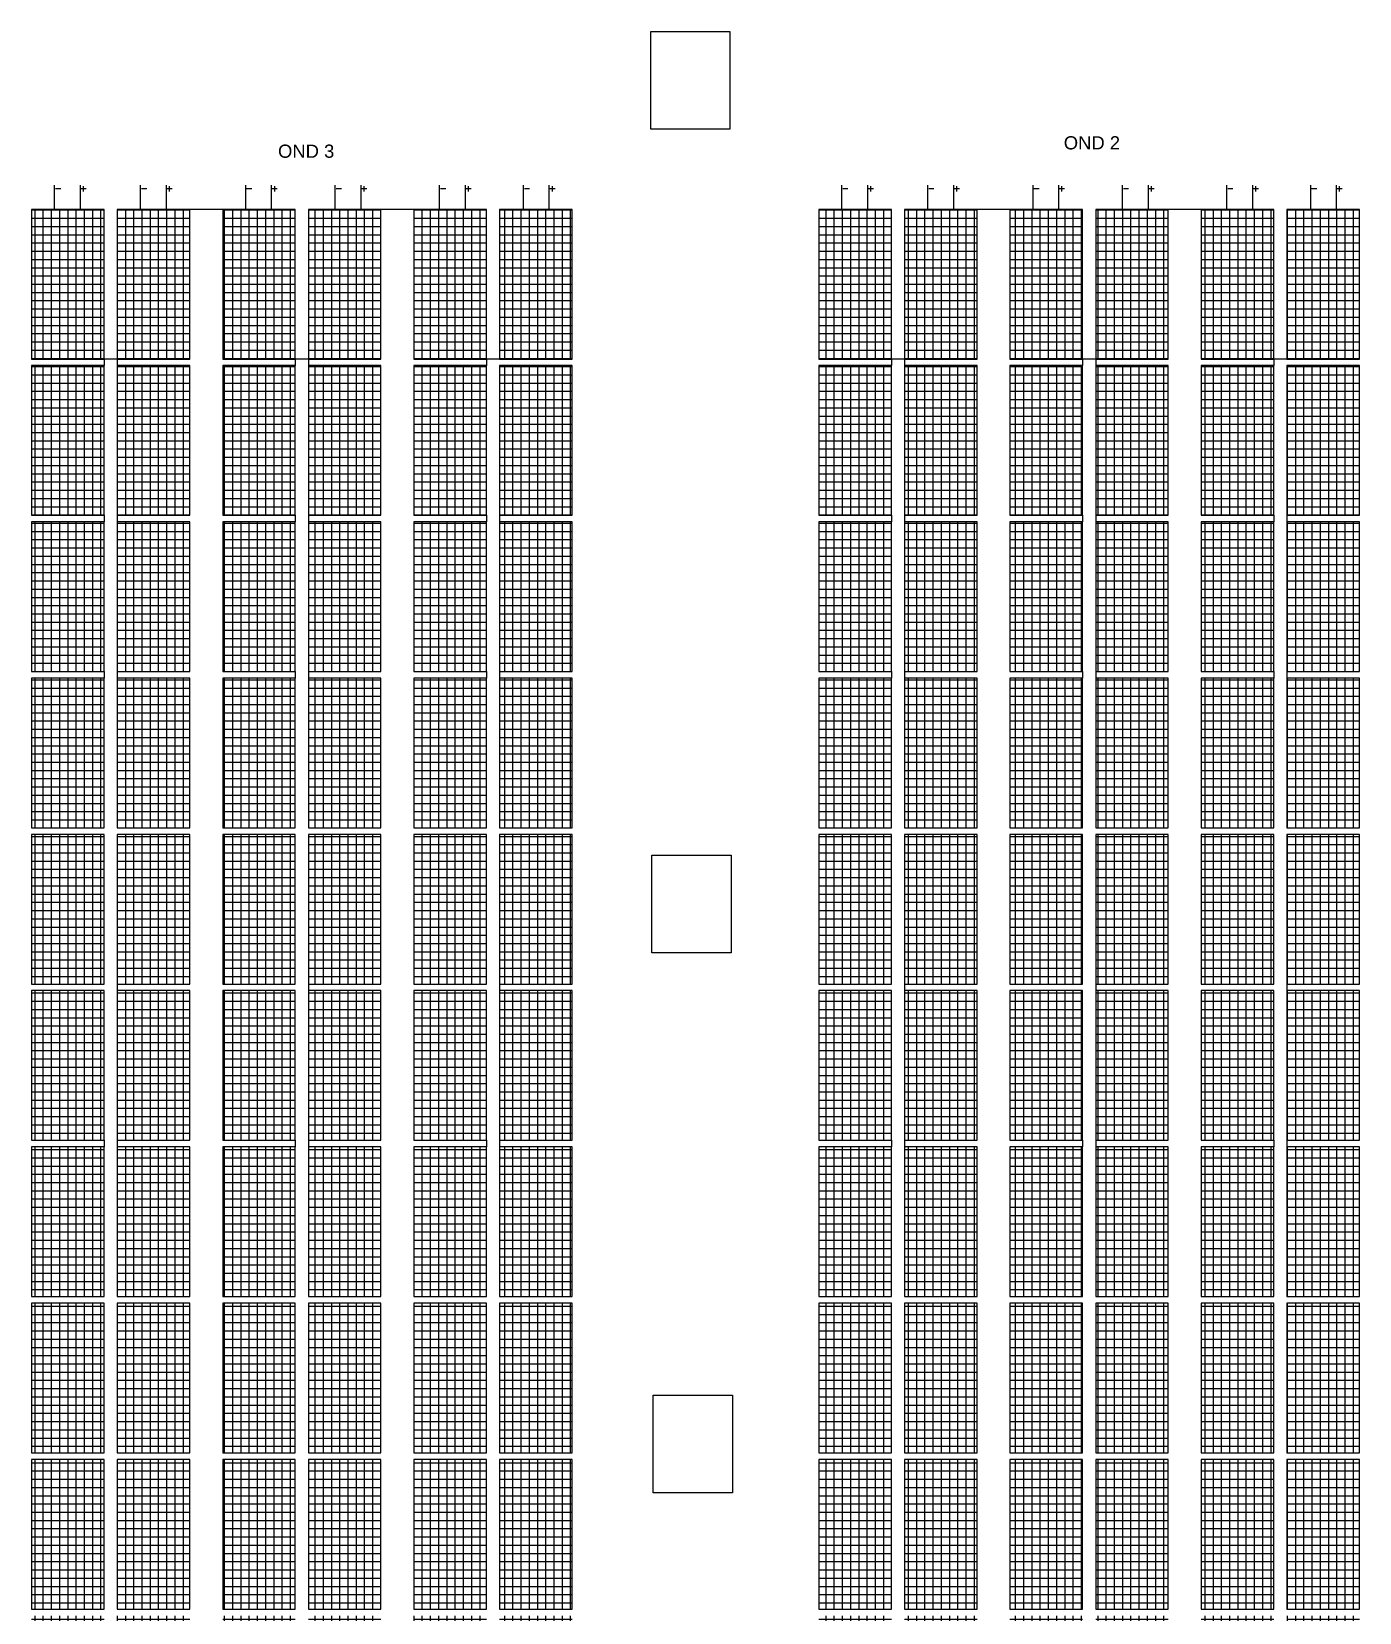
# Model space of a CAD drawing. Header units: inches. Extents: x 40 to 647, y 48 to 167.
# Drawn here: x 391.2 to 411.34, y 73.73 to 97.71 of the extents above; entities that cross this region are included whole.
import ezdxf

# ---------------------------------------------------------------- set-up
doc = ezdxf.new("R2010")
doc.units = ezdxf.units.IN
doc.header["$MEASUREMENT"] = 0
doc.styles.get("Standard").update_dxf_attribs({"font": 'arial.ttf'})

msp = doc.modelspace()

# ---------------------------------------------------------------- hatches: boundary and pattern name
h = msp.add_hatch()
h.set_pattern_fill('NET', color=5)
h.paths.add_polyline_path([(393.598, 95.01), (392.498, 95.01), (392.498, 92.74), (393.598, 92.74)])
h.paths.add_polyline_path([(393.598, 92.64), (392.498, 92.64), (392.498, 90.37), (393.598, 90.37)])
h.paths.add_polyline_path([(393.598, 90.27), (392.498, 90.27), (392.498, 88), (393.598, 88)])
h.paths.add_polyline_path([(393.598, 87.9), (392.498, 87.9), (392.498, 85.63), (393.598, 85.63)])
h.paths.add_polyline_path([(393.598, 85.53), (392.498, 85.53), (392.498, 83.26), (393.598, 83.26)])
h.paths.add_polyline_path([(393.598, 83.16), (392.498, 83.16), (392.498, 80.89), (393.598, 80.89)])
h.paths.add_polyline_path([(393.598, 80.79), (392.498, 80.79), (392.498, 78.52), (393.598, 78.52)])
h.paths.add_polyline_path([(393.598, 78.42), (392.498, 78.42), (392.498, 76.15), (393.598, 76.15)])
h.paths.add_polyline_path([(393.598, 76.05), (392.498, 76.05), (392.498, 73.78), (393.598, 73.78)])
h.paths.add_polyline_path([(393.598, 73.68), (392.498, 73.68), (392.498, 71.41), (393.598, 71.41)])
h.paths.add_polyline_path([(393.598, 71.31), (392.498, 71.31), (392.498, 69.04), (393.598, 69.04)])
h.paths.add_polyline_path([(393.598, 68.94), (392.498, 68.94), (392.498, 66.67), (393.598, 66.67)])
h.paths.add_polyline_path([(393.598, 66.57), (392.498, 66.57), (392.498, 64.3), (393.598, 64.3)])
h.paths.add_polyline_path([(393.598, 64.2), (392.498, 64.2), (392.498, 61.93), (393.598, 61.93)])
h.paths.add_polyline_path([(393.598, 61.83), (392.498, 61.83), (392.498, 59.56), (393.598, 59.56)])
h.paths.add_polyline_path([(392.298, 61.83), (391.198, 61.83), (391.198, 59.56), (392.298, 59.56)])
h.paths.add_polyline_path([(392.298, 64.2), (391.198, 64.2), (391.198, 61.93), (392.298, 61.93)])
h.paths.add_polyline_path([(392.298, 66.57), (391.198, 66.57), (391.198, 64.3), (392.298, 64.3)])
h.paths.add_polyline_path([(392.298, 68.94), (391.198, 68.94), (391.198, 66.67), (392.298, 66.67)])
h.paths.add_polyline_path([(392.298, 71.31), (391.198, 71.31), (391.198, 69.04), (392.298, 69.04)])
h.paths.add_polyline_path([(392.298, 73.68), (391.198, 73.68), (391.198, 71.41), (392.298, 71.41)])
h.paths.add_polyline_path([(392.298, 76.05), (391.198, 76.05), (391.198, 73.78), (392.298, 73.78)])
h.paths.add_polyline_path([(392.298, 78.42), (391.198, 78.42), (391.198, 76.15), (392.298, 76.15)])
h.paths.add_polyline_path([(392.298, 80.79), (391.198, 80.79), (391.198, 78.52), (392.298, 78.52)])
h.paths.add_polyline_path([(392.298, 83.16), (391.198, 83.16), (391.198, 80.89), (392.298, 80.89)])
h.paths.add_polyline_path([(392.298, 85.53), (391.198, 85.53), (391.198, 83.26), (392.298, 83.26)])
h.paths.add_polyline_path([(392.298, 87.9), (391.198, 87.9), (391.198, 85.63), (392.298, 85.63)])
h.paths.add_polyline_path([(392.298, 90.27), (391.198, 90.27), (391.198, 88), (392.298, 88)])
h.paths.add_polyline_path([(392.298, 92.64), (391.198, 92.64), (391.198, 90.37), (392.298, 90.37)])
h.paths.add_polyline_path([(392.298, 95.01), (391.198, 95.01), (391.198, 92.74), (392.298, 92.74)])
h = msp.add_hatch()
h.set_pattern_fill('NET', color=5)
h.paths.add_polyline_path([(399.398, 95.01), (398.298, 95.01), (398.298, 92.74), (399.398, 92.74)])
h.paths.add_polyline_path([(399.398, 92.64), (398.298, 92.64), (398.298, 90.37), (399.398, 90.37)])
h.paths.add_polyline_path([(399.398, 90.27), (398.298, 90.27), (398.298, 88), (399.398, 88)])
h.paths.add_polyline_path([(399.398, 87.9), (398.298, 87.9), (398.298, 85.63), (399.398, 85.63)])
h.paths.add_polyline_path([(399.398, 85.53), (398.298, 85.53), (398.298, 83.26), (399.398, 83.26)])
h.paths.add_polyline_path([(399.398, 83.16), (398.298, 83.16), (398.298, 80.89), (399.398, 80.89)])
h.paths.add_polyline_path([(399.398, 80.79), (398.298, 80.79), (398.298, 78.52), (399.398, 78.52)])
h.paths.add_polyline_path([(399.398, 78.42), (398.298, 78.42), (398.298, 76.15), (399.398, 76.15)])
h.paths.add_polyline_path([(399.398, 76.05), (398.298, 76.05), (398.298, 73.78), (399.398, 73.78)])
h.paths.add_polyline_path([(399.398, 73.68), (398.298, 73.68), (398.298, 71.41), (399.398, 71.41)])
h.paths.add_polyline_path([(399.398, 71.31), (398.298, 71.31), (398.298, 69.04), (399.398, 69.04)])
h.paths.add_polyline_path([(399.398, 68.94), (398.298, 68.94), (398.298, 66.67), (399.398, 66.67)])
h.paths.add_polyline_path([(399.398, 66.57), (398.298, 66.57), (398.298, 64.3), (399.398, 64.3)])
h.paths.add_polyline_path([(399.398, 64.2), (398.298, 64.2), (398.298, 61.93), (399.398, 61.93)])
h.paths.add_polyline_path([(399.398, 61.83), (398.298, 61.83), (398.298, 59.56), (399.398, 59.56)])
h.paths.add_polyline_path([(398.098, 61.83), (396.998, 61.83), (396.998, 59.56), (398.098, 59.56)])
h.paths.add_polyline_path([(398.098, 64.2), (396.998, 64.2), (396.998, 61.93), (398.098, 61.93)])
h.paths.add_polyline_path([(398.098, 66.57), (396.998, 66.57), (396.998, 64.3), (398.098, 64.3)])
h.paths.add_polyline_path([(398.098, 68.94), (396.998, 68.94), (396.998, 66.67), (398.098, 66.67)])
h.paths.add_polyline_path([(398.098, 71.31), (396.998, 71.31), (396.998, 69.04), (398.098, 69.04)])
h.paths.add_polyline_path([(398.098, 73.68), (396.998, 73.68), (396.998, 71.41), (398.098, 71.41)])
h.paths.add_polyline_path([(398.098, 76.05), (396.998, 76.05), (396.998, 73.78), (398.098, 73.78)])
h.paths.add_polyline_path([(398.098, 78.42), (396.998, 78.42), (396.998, 76.15), (398.098, 76.15)])
h.paths.add_polyline_path([(398.098, 80.79), (396.998, 80.79), (396.998, 78.52), (398.098, 78.52)])
h.paths.add_polyline_path([(398.098, 83.16), (396.998, 83.16), (396.998, 80.89), (398.098, 80.89)])
h.paths.add_polyline_path([(398.098, 85.53), (396.998, 85.53), (396.998, 83.26), (398.098, 83.26)])
h.paths.add_polyline_path([(398.098, 87.9), (396.998, 87.9), (396.998, 85.63), (398.098, 85.63)])
h.paths.add_polyline_path([(398.098, 90.27), (396.998, 90.27), (396.998, 88), (398.098, 88)])
h.paths.add_polyline_path([(398.098, 92.64), (396.998, 92.64), (396.998, 90.37), (398.098, 90.37)])
h.paths.add_polyline_path([(398.098, 95.01), (396.998, 95.01), (396.998, 92.74), (398.098, 92.74)])
h.paths.add_polyline_path([(396.498, 95.01), (395.398, 95.01), (395.398, 92.74), (396.498, 92.74)])
h.paths.add_polyline_path([(396.498, 92.64), (395.398, 92.64), (395.398, 90.37), (396.498, 90.37)])
h.paths.add_polyline_path([(396.498, 90.27), (395.398, 90.27), (395.398, 88), (396.498, 88)])
h.paths.add_polyline_path([(396.498, 87.9), (395.398, 87.9), (395.398, 85.63), (396.498, 85.63)])
h.paths.add_polyline_path([(396.498, 85.53), (395.398, 85.53), (395.398, 83.26), (396.498, 83.26)])
h.paths.add_polyline_path([(396.498, 83.16), (395.398, 83.16), (395.398, 80.89), (396.498, 80.89)])
h.paths.add_polyline_path([(396.498, 80.79), (395.398, 80.79), (395.398, 78.52), (396.498, 78.52)])
h.paths.add_polyline_path([(396.498, 78.42), (395.398, 78.42), (395.398, 76.15), (396.498, 76.15)])
h.paths.add_polyline_path([(396.498, 76.05), (395.398, 76.05), (395.398, 73.78), (396.498, 73.78)])
h.paths.add_polyline_path([(396.498, 73.68), (395.398, 73.68), (395.398, 71.41), (396.498, 71.41)])
h.paths.add_polyline_path([(396.498, 71.31), (395.398, 71.31), (395.398, 69.04), (396.498, 69.04)])
h.paths.add_polyline_path([(396.498, 68.94), (395.398, 68.94), (395.398, 66.67), (396.498, 66.67)])
h.paths.add_polyline_path([(396.498, 66.57), (395.398, 66.57), (395.398, 64.3), (396.498, 64.3)])
h.paths.add_polyline_path([(396.498, 64.2), (395.398, 64.2), (395.398, 61.93), (396.498, 61.93)])
h.paths.add_polyline_path([(396.498, 61.83), (395.398, 61.83), (395.398, 59.56), (396.498, 59.56)])
h.paths.add_polyline_path([(395.198, 61.83), (394.098, 61.83), (394.098, 59.56), (395.198, 59.56)])
h.paths.add_polyline_path([(395.198, 64.2), (394.098, 64.2), (394.098, 61.93), (395.198, 61.93)])
h.paths.add_polyline_path([(395.198, 66.57), (394.098, 66.57), (394.098, 64.3), (395.198, 64.3)])
h.paths.add_polyline_path([(395.198, 68.94), (394.098, 68.94), (394.098, 66.67), (395.198, 66.67)])
h.paths.add_polyline_path([(395.198, 71.31), (394.098, 71.31), (394.098, 69.04), (395.198, 69.04)])
h.paths.add_polyline_path([(395.198, 73.68), (394.098, 73.68), (394.098, 71.41), (395.198, 71.41)])
h.paths.add_polyline_path([(395.198, 76.05), (394.098, 76.05), (394.098, 73.78), (395.198, 73.78)])
h.paths.add_polyline_path([(395.198, 78.42), (394.098, 78.42), (394.098, 76.15), (395.198, 76.15)])
h.paths.add_polyline_path([(395.198, 80.79), (394.098, 80.79), (394.098, 78.52), (395.198, 78.52)])
h.paths.add_polyline_path([(395.198, 83.16), (394.098, 83.16), (394.098, 80.89), (395.198, 80.89)])
h.paths.add_polyline_path([(395.198, 85.53), (394.098, 85.53), (394.098, 83.26), (395.198, 83.26)])
h.paths.add_polyline_path([(395.198, 87.9), (394.098, 87.9), (394.098, 85.63), (395.198, 85.63)])
h.paths.add_polyline_path([(395.198, 90.27), (394.098, 90.27), (394.098, 88), (395.198, 88)])
h.paths.add_polyline_path([(395.198, 92.64), (394.098, 92.64), (394.098, 90.37), (395.198, 90.37)])
h.paths.add_polyline_path([(395.198, 95.01), (394.098, 95.01), (394.098, 92.74), (395.198, 92.74)])
h = msp.add_hatch()
h.set_pattern_fill('NET', color=5)
h.paths.add_polyline_path([(405.54, 95.01), (404.44, 95.01), (404.44, 92.74), (405.54, 92.74)])
h.paths.add_polyline_path([(405.54, 92.64), (404.44, 92.64), (404.44, 90.37), (405.54, 90.37)])
h.paths.add_polyline_path([(405.54, 90.27), (404.44, 90.27), (404.44, 88), (405.54, 88)])
h.paths.add_polyline_path([(405.54, 87.9), (404.44, 87.9), (404.44, 85.63), (405.54, 85.63)])
h.paths.add_polyline_path([(405.54, 85.53), (404.44, 85.53), (404.44, 83.26), (405.54, 83.26)])
h.paths.add_polyline_path([(405.54, 83.16), (404.44, 83.16), (404.44, 80.89), (405.54, 80.89)])
h.paths.add_polyline_path([(405.54, 80.79), (404.44, 80.79), (404.44, 78.52), (405.54, 78.52)])
h.paths.add_polyline_path([(405.54, 78.42), (404.44, 78.42), (404.44, 76.15), (405.54, 76.15)])
h.paths.add_polyline_path([(405.54, 76.05), (404.44, 76.05), (404.44, 73.78), (405.54, 73.78)])
h.paths.add_polyline_path([(405.54, 73.68), (404.44, 73.68), (404.44, 71.41), (405.54, 71.41)])
h.paths.add_polyline_path([(405.54, 71.31), (404.44, 71.31), (404.44, 69.04), (405.54, 69.04)])
h.paths.add_polyline_path([(405.54, 68.94), (404.44, 68.94), (404.44, 66.67), (405.54, 66.67)])
h.paths.add_polyline_path([(405.54, 66.57), (404.44, 66.57), (404.44, 64.3), (405.54, 64.3)])
h.paths.add_polyline_path([(405.54, 64.2), (404.44, 64.2), (404.44, 61.93), (405.54, 61.93)])
h.paths.add_polyline_path([(405.54, 61.83), (404.44, 61.83), (404.44, 59.56), (405.54, 59.56)])
h.paths.add_polyline_path([(404.24, 61.83), (403.14, 61.83), (403.14, 59.56), (404.24, 59.56)])
h.paths.add_polyline_path([(404.24, 64.2), (403.14, 64.2), (403.14, 61.93), (404.24, 61.93)])
h.paths.add_polyline_path([(404.24, 66.57), (403.14, 66.57), (403.14, 64.3), (404.24, 64.3)])
h.paths.add_polyline_path([(404.24, 68.94), (403.14, 68.94), (403.14, 66.67), (404.24, 66.67)])
h.paths.add_polyline_path([(404.24, 71.31), (403.14, 71.31), (403.14, 69.04), (404.24, 69.04)])
h.paths.add_polyline_path([(404.24, 73.68), (403.14, 73.68), (403.14, 71.41), (404.24, 71.41)])
h.paths.add_polyline_path([(404.24, 76.05), (403.14, 76.05), (403.14, 73.78), (404.24, 73.78)])
h.paths.add_polyline_path([(404.24, 78.42), (403.14, 78.42), (403.14, 76.15), (404.24, 76.15)])
h.paths.add_polyline_path([(404.24, 80.79), (403.14, 80.79), (403.14, 78.52), (404.24, 78.52)])
h.paths.add_polyline_path([(404.24, 83.16), (403.14, 83.16), (403.14, 80.89), (404.24, 80.89)])
h.paths.add_polyline_path([(404.24, 85.53), (403.14, 85.53), (403.14, 83.26), (404.24, 83.26)])
h.paths.add_polyline_path([(404.24, 87.9), (403.14, 87.9), (403.14, 85.63), (404.24, 85.63)])
h.paths.add_polyline_path([(404.24, 90.27), (403.14, 90.27), (403.14, 88), (404.24, 88)])
h.paths.add_polyline_path([(404.24, 92.64), (403.14, 92.64), (403.14, 90.37), (404.24, 90.37)])
h.paths.add_polyline_path([(404.24, 95.01), (403.14, 95.01), (403.14, 92.74), (404.24, 92.74)])
h = msp.add_hatch()
h.set_pattern_fill('NET', color=5)
h.paths.add_polyline_path([(408.44, 95.01), (407.34, 95.01), (407.34, 92.74), (408.44, 92.74)])
h.paths.add_polyline_path([(408.44, 92.64), (407.34, 92.64), (407.34, 90.37), (408.44, 90.37)])
h.paths.add_polyline_path([(408.44, 90.27), (407.34, 90.27), (407.34, 88), (408.44, 88)])
h.paths.add_polyline_path([(408.44, 87.9), (407.34, 87.9), (407.34, 85.63), (408.44, 85.63)])
h.paths.add_polyline_path([(408.44, 85.53), (407.34, 85.53), (407.34, 83.26), (408.44, 83.26)])
h.paths.add_polyline_path([(408.44, 83.16), (407.34, 83.16), (407.34, 80.89), (408.44, 80.89)])
h.paths.add_polyline_path([(408.44, 80.79), (407.34, 80.79), (407.34, 78.52), (408.44, 78.52)])
h.paths.add_polyline_path([(408.44, 78.42), (407.34, 78.42), (407.34, 76.15), (408.44, 76.15)])
h.paths.add_polyline_path([(408.44, 76.05), (407.34, 76.05), (407.34, 73.78), (408.44, 73.78)])
h.paths.add_polyline_path([(408.44, 73.68), (407.34, 73.68), (407.34, 71.41), (408.44, 71.41)])
h.paths.add_polyline_path([(408.44, 71.31), (407.34, 71.31), (407.34, 69.04), (408.44, 69.04)])
h.paths.add_polyline_path([(408.44, 68.94), (407.34, 68.94), (407.34, 66.67), (408.44, 66.67)])
h.paths.add_polyline_path([(408.44, 66.57), (407.34, 66.57), (407.34, 64.3), (408.44, 64.3)])
h.paths.add_polyline_path([(408.44, 64.2), (407.34, 64.2), (407.34, 61.93), (408.44, 61.93)])
h.paths.add_polyline_path([(408.44, 61.83), (407.34, 61.83), (407.34, 59.56), (408.44, 59.56)])
h.paths.add_polyline_path([(407.14, 61.83), (406.04, 61.83), (406.04, 59.56), (407.14, 59.56)])
h.paths.add_polyline_path([(407.14, 64.2), (406.04, 64.2), (406.04, 61.93), (407.14, 61.93)])
h.paths.add_polyline_path([(407.14, 66.57), (406.04, 66.57), (406.04, 64.3), (407.14, 64.3)])
h.paths.add_polyline_path([(407.14, 68.94), (406.04, 68.94), (406.04, 66.67), (407.14, 66.67)])
h.paths.add_polyline_path([(407.14, 71.31), (406.04, 71.31), (406.04, 69.04), (407.14, 69.04)])
h.paths.add_polyline_path([(407.14, 73.68), (406.04, 73.68), (406.04, 71.41), (407.14, 71.41)])
h.paths.add_polyline_path([(407.14, 76.05), (406.04, 76.05), (406.04, 73.78), (407.14, 73.78)])
h.paths.add_polyline_path([(407.14, 78.42), (406.04, 78.42), (406.04, 76.15), (407.14, 76.15)])
h.paths.add_polyline_path([(407.14, 80.79), (406.04, 80.79), (406.04, 78.52), (407.14, 78.52)])
h.paths.add_polyline_path([(407.14, 83.16), (406.04, 83.16), (406.04, 80.89), (407.14, 80.89)])
h.paths.add_polyline_path([(407.14, 85.53), (406.04, 85.53), (406.04, 83.26), (407.14, 83.26)])
h.paths.add_polyline_path([(407.14, 87.9), (406.04, 87.9), (406.04, 85.63), (407.14, 85.63)])
h.paths.add_polyline_path([(407.14, 90.27), (406.04, 90.27), (406.04, 88), (407.14, 88)])
h.paths.add_polyline_path([(407.14, 92.64), (406.04, 92.64), (406.04, 90.37), (407.14, 90.37)])
h.paths.add_polyline_path([(407.14, 95.01), (406.04, 95.01), (406.04, 92.74), (407.14, 92.74)])
h = msp.add_hatch()
h.set_pattern_fill('NET', color=5)
h.paths.add_polyline_path([(411.34, 95.01), (410.24, 95.01), (410.24, 92.74), (411.34, 92.74)])
h.paths.add_polyline_path([(411.34, 92.64), (410.24, 92.64), (410.24, 90.37), (411.34, 90.37)])
h.paths.add_polyline_path([(411.34, 90.27), (410.24, 90.27), (410.24, 88), (411.34, 88)])
h.paths.add_polyline_path([(411.34, 87.9), (410.24, 87.9), (410.24, 85.63), (411.34, 85.63)])
h.paths.add_polyline_path([(411.34, 85.53), (410.24, 85.53), (410.24, 83.26), (411.34, 83.26)])
h.paths.add_polyline_path([(411.34, 83.16), (410.24, 83.16), (410.24, 80.89), (411.34, 80.89)])
h.paths.add_polyline_path([(411.34, 80.79), (410.24, 80.79), (410.24, 78.52), (411.34, 78.52)])
h.paths.add_polyline_path([(411.34, 78.42), (410.24, 78.42), (410.24, 76.15), (411.34, 76.15)])
h.paths.add_polyline_path([(411.34, 76.05), (410.24, 76.05), (410.24, 73.78), (411.34, 73.78)])
h.paths.add_polyline_path([(411.34, 73.68), (410.24, 73.68), (410.24, 71.41), (411.34, 71.41)])
h.paths.add_polyline_path([(411.34, 71.31), (410.24, 71.31), (410.24, 69.04), (411.34, 69.04)])
h.paths.add_polyline_path([(411.34, 68.94), (410.24, 68.94), (410.24, 66.67), (411.34, 66.67)])
h.paths.add_polyline_path([(411.34, 66.57), (410.24, 66.57), (410.24, 64.3), (411.34, 64.3)])
h.paths.add_polyline_path([(411.34, 64.2), (410.24, 64.2), (410.24, 61.93), (411.34, 61.93)])
h.paths.add_polyline_path([(411.34, 61.83), (410.24, 61.83), (410.24, 59.56), (411.34, 59.56)])
h.paths.add_polyline_path([(410.04, 61.83), (408.94, 61.83), (408.94, 59.56), (410.04, 59.56)])
h.paths.add_polyline_path([(410.04, 64.2), (408.94, 64.2), (408.94, 61.93), (410.04, 61.93)])
h.paths.add_polyline_path([(410.04, 66.57), (408.94, 66.57), (408.94, 64.3), (410.04, 64.3)])
h.paths.add_polyline_path([(410.04, 68.94), (408.94, 68.94), (408.94, 66.67), (410.04, 66.67)])
h.paths.add_polyline_path([(410.04, 71.31), (408.94, 71.31), (408.94, 69.04), (410.04, 69.04)])
h.paths.add_polyline_path([(410.04, 73.68), (408.94, 73.68), (408.94, 71.41), (410.04, 71.41)])
h.paths.add_polyline_path([(410.04, 76.05), (408.94, 76.05), (408.94, 73.78), (410.04, 73.78)])
h.paths.add_polyline_path([(410.04, 78.42), (408.94, 78.42), (408.94, 76.15), (410.04, 76.15)])
h.paths.add_polyline_path([(410.04, 80.79), (408.94, 80.79), (408.94, 78.52), (410.04, 78.52)])
h.paths.add_polyline_path([(410.04, 83.16), (408.94, 83.16), (408.94, 80.89), (410.04, 80.89)])
h.paths.add_polyline_path([(410.04, 85.53), (408.94, 85.53), (408.94, 83.26), (410.04, 83.26)])
h.paths.add_polyline_path([(410.04, 87.9), (408.94, 87.9), (408.94, 85.63), (410.04, 85.63)])
h.paths.add_polyline_path([(410.04, 90.27), (408.94, 90.27), (408.94, 88), (410.04, 88)])
h.paths.add_polyline_path([(410.04, 92.64), (408.94, 92.64), (408.94, 90.37), (410.04, 90.37)])
h.paths.add_polyline_path([(410.04, 95.01), (408.94, 95.01), (408.94, 92.74), (410.04, 92.74)])

# ---------------------------------------------------------------- linework, layer by layer
for p, q in [((400.592, 97.705), (401.792, 97.705)), ((400.592, 96.225), (400.592, 97.705)), ((401.792, 97.705), (401.792, 97.425)), ((401.792, 97.425), (401.792, 97.425)), ((401.792, 97.425), (401.792, 96.225)), ((401.792, 96.225), (400.592, 96.225)), ((391.639, 95.32), (391.56, 95.32)), ((392.025, 95.32), (391.945, 95.32)), ((391.985, 95.28), (391.985, 95.359)), ((392.944, 95.32), (392.864, 95.32)), ((393.33, 95.32), (393.25, 95.32)), ((393.29, 95.28), (393.29, 95.359)), ((394.54, 95.32), (394.46, 95.32)), ((394.925, 95.32), (394.846, 95.32)), ((394.886, 95.28), (394.886, 95.359)), ((395.897, 95.32), (395.818, 95.32)), ((396.283, 95.32), (396.203, 95.32)), ((396.243, 95.28), (396.243, 95.359)), ((397.48, 95.32), (397.401, 95.32)), ((397.866, 95.32), (397.786, 95.32)), ((397.826, 95.28), (397.826, 95.359)), ((398.752, 95.32), (398.673, 95.32)), ((399.138, 95.32), (399.058, 95.32)), ((399.098, 95.28), (399.098, 95.359)), ((403.582, 95.32), (403.502, 95.32)), ((403.967, 95.32), (403.888, 95.32)), ((403.927, 95.28), (403.927, 95.359)), ((404.887, 95.32), (404.807, 95.32)), ((405.272, 95.32), (405.192, 95.32)), ((405.232, 95.28), (405.232, 95.359)), ((406.482, 95.32), (406.403, 95.32)), ((406.868, 95.32), (406.788, 95.32)), ((406.828, 95.28), (406.828, 95.359)), ((407.84, 95.32), (407.76, 95.32)), ((408.225, 95.32), (408.145, 95.32)), ((408.185, 95.28), (408.185, 95.359)), ((409.423, 95.32), (409.343, 95.32)), ((409.808, 95.32), (409.729, 95.32)), ((409.768, 95.28), (409.768, 95.359)), ((410.695, 95.32), (410.615, 95.32)), ((411.08, 95.32), (411.001, 95.32)), ((411.04, 95.28), (411.04, 95.359)), ((394.098, 95.01), (393.598, 95.01)), ((396.998, 95.01), (396.498, 95.01)), ((406.04, 95.01), (405.54, 95.01)), ((408.94, 95.01), (408.44, 95.01)), ((392.498, 92.74), (392.298, 92.74)), ((392.298, 92.74), (392.298, 92.64)), ((392.498, 92.74), (392.498, 92.64)), ((395.398, 92.74), (395.198, 92.74)), ((395.198, 92.74), (395.198, 92.64)), ((395.398, 92.74), (395.398, 92.64)), ((398.298, 92.74), (398.098, 92.74)), ((398.098, 92.74), (398.098, 92.64)), ((404.44, 92.74), (404.24, 92.74)), ((404.24, 92.74), (404.24, 92.64)), ((404.44, 92.74), (404.44, 92.64)), ((407.34, 92.74), (407.14, 92.74)), ((407.14, 92.74), (407.14, 92.64)), ((407.34, 92.74), (407.34, 92.64)), ((410.24, 92.74), (410.04, 92.74)), ((410.04, 92.74), (410.04, 92.64)), ((392.298, 90.37), (392.298, 90.27)), ((392.498, 90.37), (392.498, 90.27)), ((395.198, 90.37), (395.198, 90.27)), ((395.398, 90.37), (395.398, 90.27)), ((398.098, 90.37), (398.098, 90.27)), ((398.298, 90.37), (398.298, 90.27)), ((404.24, 90.37), (404.24, 90.27)), ((404.44, 90.37), (404.44, 90.27)), ((407.14, 90.37), (407.14, 90.27)), ((407.34, 90.37), (407.34, 90.27)), ((410.04, 90.37), (410.04, 90.27)), ((410.24, 90.37), (410.24, 90.27)), ((392.298, 88), (392.298, 87.9)), ((392.498, 88), (392.498, 87.9)), ((395.198, 88), (395.198, 87.9)), ((395.398, 88), (395.398, 87.9)), ((398.098, 88), (398.098, 87.9)), ((398.298, 88), (398.298, 87.9)), ((404.24, 88), (404.24, 87.9)), ((404.44, 88), (404.44, 87.9)), ((407.14, 88), (407.14, 87.9)), ((407.34, 88), (407.34, 87.9)), ((410.04, 88), (410.04, 87.9)), ((410.24, 88), (410.24, 87.9)), ((400.608, 85.213), (401.808, 85.213)), ((400.608, 83.733), (400.608, 85.213)), ((401.808, 85.213), (401.808, 84.933)), ((401.808, 84.933), (401.808, 84.933)), ((401.808, 84.933), (401.808, 83.733)), ((401.808, 83.733), (400.608, 83.733)), ((392.498, 83.26), (392.498, 83.16)), ((395.398, 83.26), (395.398, 83.16)), ((398.298, 83.26), (398.298, 83.16)), ((404.44, 83.26), (404.44, 83.16)), ((407.34, 83.26), (407.34, 83.16)), ((410.24, 83.26), (410.24, 83.16)), ((392.298, 80.89), (392.298, 80.79)), ((392.498, 80.89), (392.498, 80.79)), ((395.198, 80.89), (395.198, 80.79)), ((395.398, 80.89), (395.398, 80.79)), ((398.098, 80.89), (398.098, 80.79)), ((398.298, 80.89), (398.298, 80.79)), ((404.24, 80.89), (404.24, 80.79)), ((404.44, 80.89), (404.44, 80.79)), ((407.14, 80.89), (407.14, 80.79)), ((407.34, 80.89), (407.34, 80.79)), ((410.04, 80.89), (410.04, 80.79)), ((410.24, 80.89), (410.24, 80.79)), ((400.629, 77.025), (401.829, 77.025)), ((400.629, 75.545), (400.629, 77.025)), ((401.829, 77.025), (401.829, 76.745)), ((401.829, 76.745), (401.829, 76.745)), ((401.829, 76.745), (401.829, 75.545)), ((401.829, 75.545), (400.629, 75.545))]:
    msp.add_line(p, q)
at = {"color": 1}
for p, q in [((391.542, 95.375), (391.542, 95.01)), ((392.847, 95.375), (392.847, 95.01)), ((394.443, 95.375), (394.443, 95.01)), ((395.8, 95.375), (395.8, 95.01)), ((397.383, 95.375), (397.383, 95.01)), ((398.655, 95.375), (398.655, 95.01)), ((403.485, 95.375), (403.485, 95.01)), ((404.79, 95.375), (404.79, 95.01)), ((406.386, 95.375), (406.386, 95.01)), ((407.743, 95.375), (407.743, 95.01)), ((409.326, 95.375), (409.326, 95.01)), ((410.598, 95.375), (410.598, 95.01))]:
    msp.add_line(p, q, dxfattribs=at)
at = {"color": 5}
for p, q in [((391.933, 95.375), (391.933, 95.01)), ((393.238, 95.375), (393.238, 95.01)), ((394.834, 95.375), (394.834, 95.01)), ((396.191, 95.375), (396.191, 95.01)), ((397.774, 95.375), (397.774, 95.01)), ((399.046, 95.375), (399.046, 95.01)), ((403.876, 95.375), (403.876, 95.01)), ((405.181, 95.375), (405.181, 95.01)), ((406.776, 95.375), (406.776, 95.01)), ((408.134, 95.375), (408.134, 95.01)), ((409.717, 95.375), (409.717, 95.01)), ((410.989, 95.375), (410.989, 95.01))]:
    msp.add_line(p, q, dxfattribs=at)
for points in [[(391.198, 92.74), (392.298, 92.74), (392.298, 95.01), (391.198, 95.01)], [(392.498, 92.74), (393.598, 92.74), (393.598, 95.01), (392.498, 95.01)], [(394.098, 92.74), (395.198, 92.74), (395.198, 95.01), (394.098, 95.01)], [(395.398, 92.74), (396.498, 92.74), (396.498, 95.01), (395.398, 95.01)], [(396.998, 92.74), (398.098, 92.74), (398.098, 95.01), (396.998, 95.01)], [(398.298, 92.74), (399.398, 92.74), (399.398, 95.01), (398.298, 95.01)], [(403.14, 92.74), (404.24, 92.74), (404.24, 95.01), (403.14, 95.01)], [(404.44, 92.74), (405.54, 92.74), (405.54, 95.01), (404.44, 95.01)], [(406.04, 92.74), (407.14, 92.74), (407.14, 95.01), (406.04, 95.01)], [(407.34, 92.74), (408.44, 92.74), (408.44, 95.01), (407.34, 95.01)], [(408.94, 92.74), (410.04, 92.74), (410.04, 95.01), (408.94, 95.01)], [(410.24, 92.74), (411.34, 92.74), (411.34, 95.01), (410.24, 95.01)], [(391.198, 90.37), (392.298, 90.37), (392.298, 92.64), (391.198, 92.64)], [(392.498, 90.37), (393.598, 90.37), (393.598, 92.64), (392.498, 92.64)], [(394.098, 90.37), (395.198, 90.37), (395.198, 92.64), (394.098, 92.64)], [(395.398, 90.37), (396.498, 90.37), (396.498, 92.64), (395.398, 92.64)], [(396.998, 90.37), (398.098, 90.37), (398.098, 92.64), (396.998, 92.64)], [(398.298, 90.37), (399.398, 90.37), (399.398, 92.64), (398.298, 92.64)], [(403.14, 90.37), (404.24, 90.37), (404.24, 92.64), (403.14, 92.64)], [(404.44, 90.37), (405.54, 90.37), (405.54, 92.64), (404.44, 92.64)], [(406.04, 90.37), (407.14, 90.37), (407.14, 92.64), (406.04, 92.64)], [(407.34, 90.37), (408.44, 90.37), (408.44, 92.64), (407.34, 92.64)], [(408.94, 90.37), (410.04, 90.37), (410.04, 92.64), (408.94, 92.64)], [(410.24, 90.37), (411.34, 90.37), (411.34, 92.64), (410.24, 92.64)], [(391.198, 88), (392.298, 88), (392.298, 90.27), (391.198, 90.27)], [(392.498, 88), (393.598, 88), (393.598, 90.27), (392.498, 90.27)], [(394.098, 88), (395.198, 88), (395.198, 90.27), (394.098, 90.27)], [(395.398, 88), (396.498, 88), (396.498, 90.27), (395.398, 90.27)], [(396.998, 88), (398.098, 88), (398.098, 90.27), (396.998, 90.27)], [(398.298, 88), (399.398, 88), (399.398, 90.27), (398.298, 90.27)], [(403.14, 88), (404.24, 88), (404.24, 90.27), (403.14, 90.27)], [(404.44, 88), (405.54, 88), (405.54, 90.27), (404.44, 90.27)], [(406.04, 88), (407.14, 88), (407.14, 90.27), (406.04, 90.27)], [(407.34, 88), (408.44, 88), (408.44, 90.27), (407.34, 90.27)], [(408.94, 88), (410.04, 88), (410.04, 90.27), (408.94, 90.27)], [(410.24, 88), (411.34, 88), (411.34, 90.27), (410.24, 90.27)], [(391.198, 85.63), (392.298, 85.63), (392.298, 87.9), (391.198, 87.9)], [(392.498, 85.63), (393.598, 85.63), (393.598, 87.9), (392.498, 87.9)], [(394.098, 85.63), (395.198, 85.63), (395.198, 87.9), (394.098, 87.9)], [(395.398, 85.63), (396.498, 85.63), (396.498, 87.9), (395.398, 87.9)], [(396.998, 85.63), (398.098, 85.63), (398.098, 87.9), (396.998, 87.9)], [(398.298, 85.63), (399.398, 85.63), (399.398, 87.9), (398.298, 87.9)], [(403.14, 85.63), (404.24, 85.63), (404.24, 87.9), (403.14, 87.9)], [(404.44, 85.63), (405.54, 85.63), (405.54, 87.9), (404.44, 87.9)], [(406.04, 85.63), (407.14, 85.63), (407.14, 87.9), (406.04, 87.9)], [(407.34, 85.63), (408.44, 85.63), (408.44, 87.9), (407.34, 87.9)], [(408.94, 85.63), (410.04, 85.63), (410.04, 87.9), (408.94, 87.9)], [(410.24, 85.63), (411.34, 85.63), (411.34, 87.9), (410.24, 87.9)], [(391.198, 83.26), (392.298, 83.26), (392.298, 85.53), (391.198, 85.53)], [(392.498, 83.26), (393.598, 83.26), (393.598, 85.53), (392.498, 85.53)], [(394.098, 83.26), (395.198, 83.26), (395.198, 85.53), (394.098, 85.53)], [(395.398, 83.26), (396.498, 83.26), (396.498, 85.53), (395.398, 85.53)], [(396.998, 83.26), (398.098, 83.26), (398.098, 85.53), (396.998, 85.53)], [(398.298, 83.26), (399.398, 83.26), (399.398, 85.53), (398.298, 85.53)], [(403.14, 83.26), (404.24, 83.26), (404.24, 85.53), (403.14, 85.53)], [(404.44, 83.26), (405.54, 83.26), (405.54, 85.53), (404.44, 85.53)], [(406.04, 83.26), (407.14, 83.26), (407.14, 85.53), (406.04, 85.53)], [(407.34, 83.26), (408.44, 83.26), (408.44, 85.53), (407.34, 85.53)], [(408.94, 83.26), (410.04, 83.26), (410.04, 85.53), (408.94, 85.53)], [(410.24, 83.26), (411.34, 83.26), (411.34, 85.53), (410.24, 85.53)], [(391.198, 80.89), (392.298, 80.89), (392.298, 83.16), (391.198, 83.16)], [(392.498, 80.89), (393.598, 80.89), (393.598, 83.16), (392.498, 83.16)], [(394.098, 80.89), (395.198, 80.89), (395.198, 83.16), (394.098, 83.16)], [(395.398, 80.89), (396.498, 80.89), (396.498, 83.16), (395.398, 83.16)], [(396.998, 80.89), (398.098, 80.89), (398.098, 83.16), (396.998, 83.16)], [(398.298, 80.89), (399.398, 80.89), (399.398, 83.16), (398.298, 83.16)], [(403.14, 80.89), (404.24, 80.89), (404.24, 83.16), (403.14, 83.16)], [(404.44, 80.89), (405.54, 80.89), (405.54, 83.16), (404.44, 83.16)], [(406.04, 80.89), (407.14, 80.89), (407.14, 83.16), (406.04, 83.16)], [(407.34, 80.89), (408.44, 80.89), (408.44, 83.16), (407.34, 83.16)], [(408.94, 80.89), (410.04, 80.89), (410.04, 83.16), (408.94, 83.16)], [(410.24, 80.89), (411.34, 80.89), (411.34, 83.16), (410.24, 83.16)], [(391.198, 78.52), (392.298, 78.52), (392.298, 80.79), (391.198, 80.79)], [(392.498, 78.52), (393.598, 78.52), (393.598, 80.79), (392.498, 80.79)], [(394.098, 78.52), (395.198, 78.52), (395.198, 80.79), (394.098, 80.79)], [(395.398, 78.52), (396.498, 78.52), (396.498, 80.79), (395.398, 80.79)], [(396.998, 78.52), (398.098, 78.52), (398.098, 80.79), (396.998, 80.79)], [(398.298, 78.52), (399.398, 78.52), (399.398, 80.79), (398.298, 80.79)], [(403.14, 78.52), (404.24, 78.52), (404.24, 80.79), (403.14, 80.79)], [(404.44, 78.52), (405.54, 78.52), (405.54, 80.79), (404.44, 80.79)], [(406.04, 78.52), (407.14, 78.52), (407.14, 80.79), (406.04, 80.79)], [(407.34, 78.52), (408.44, 78.52), (408.44, 80.79), (407.34, 80.79)], [(408.94, 78.52), (410.04, 78.52), (410.04, 80.79), (408.94, 80.79)], [(410.24, 78.52), (411.34, 78.52), (411.34, 80.79), (410.24, 80.79)], [(391.198, 76.15), (392.298, 76.15), (392.298, 78.42), (391.198, 78.42)], [(392.498, 76.15), (393.598, 76.15), (393.598, 78.42), (392.498, 78.42)], [(394.098, 76.15), (395.198, 76.15), (395.198, 78.42), (394.098, 78.42)], [(395.398, 76.15), (396.498, 76.15), (396.498, 78.42), (395.398, 78.42)], [(396.998, 76.15), (398.098, 76.15), (398.098, 78.42), (396.998, 78.42)], [(398.298, 76.15), (399.398, 76.15), (399.398, 78.42), (398.298, 78.42)], [(403.14, 76.15), (404.24, 76.15), (404.24, 78.42), (403.14, 78.42)], [(404.44, 76.15), (405.54, 76.15), (405.54, 78.42), (404.44, 78.42)], [(406.04, 76.15), (407.14, 76.15), (407.14, 78.42), (406.04, 78.42)], [(407.34, 76.15), (408.44, 76.15), (408.44, 78.42), (407.34, 78.42)], [(408.94, 76.15), (410.04, 76.15), (410.04, 78.42), (408.94, 78.42)], [(410.24, 76.15), (411.34, 76.15), (411.34, 78.42), (410.24, 78.42)], [(391.198, 73.78), (392.298, 73.78), (392.298, 76.05), (391.198, 76.05)], [(392.498, 73.78), (393.598, 73.78), (393.598, 76.05), (392.498, 76.05)], [(394.098, 73.78), (395.198, 73.78), (395.198, 76.05), (394.098, 76.05)], [(395.398, 73.78), (396.498, 73.78), (396.498, 76.05), (395.398, 76.05)], [(396.998, 73.78), (398.098, 73.78), (398.098, 76.05), (396.998, 76.05)], [(398.298, 73.78), (399.398, 73.78), (399.398, 76.05), (398.298, 76.05)], [(403.14, 73.78), (404.24, 73.78), (404.24, 76.05), (403.14, 76.05)], [(404.44, 73.78), (405.54, 73.78), (405.54, 76.05), (404.44, 76.05)], [(406.04, 73.78), (407.14, 73.78), (407.14, 76.05), (406.04, 76.05)], [(407.34, 73.78), (408.44, 73.78), (408.44, 76.05), (407.34, 76.05)], [(408.94, 73.78), (410.04, 73.78), (410.04, 76.05), (408.94, 76.05)], [(410.24, 73.78), (411.34, 73.78), (411.34, 76.05), (410.24, 76.05)]]:
    msp.add_lwpolyline(points, close=True)

# ---------------------------------------------------------------- texts
at = {"color": 5, "char_height": 0.2, "attachment_point": 1}
for s, insert in [('{\\C256;OND 3}', (394.936, 95.992)), ('{\\C256;OND 2}', (406.856, 96.119))]:
    msp.add_mtext_dynamic_manual_height_columns(s, width=2.27344, gutter_width=1, heights=[0], dxfattribs=dict(at, insert=insert))

doc.saveas('drawing.dxf')
